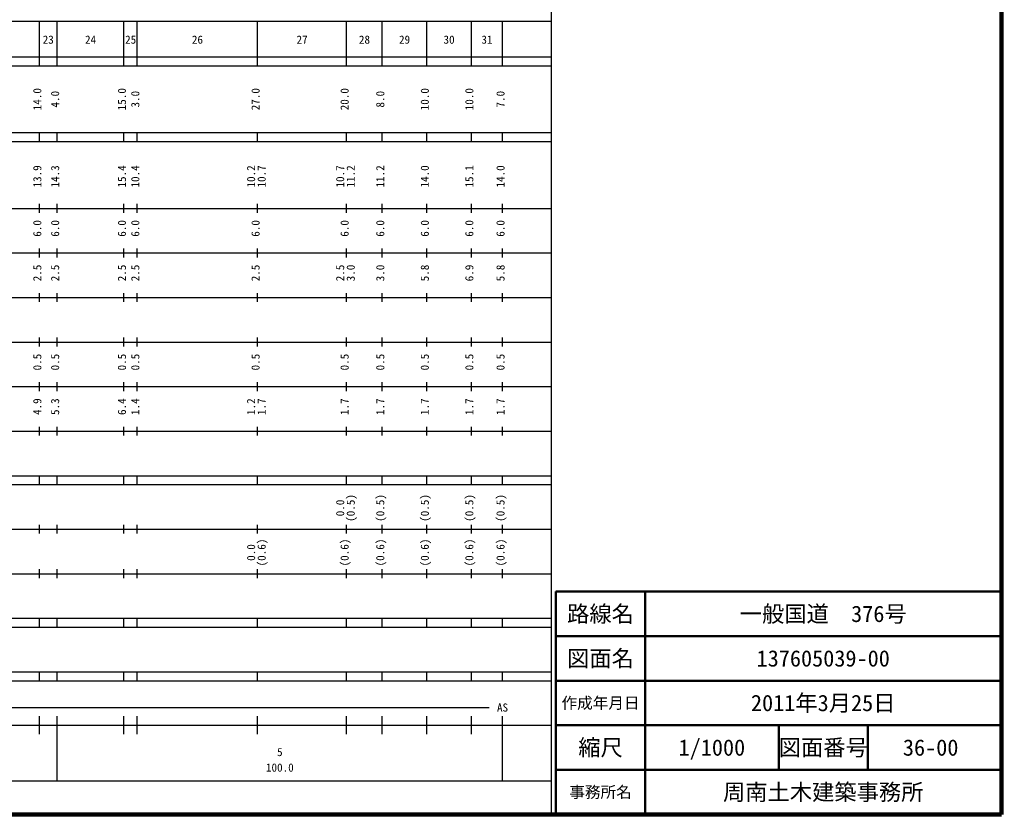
# Model space of a CAD drawing. Units: millimetres on the paper, enlarged 1000 times. Extents: x 40000 to 680000, y 20000 to 380000.
# Drawn here: x 459574 to 680000, y 20000 to 198357 of the extents above; entities that cross this region are included whole.
import ezdxf
from ezdxf.enums import TextEntityAlignment as Align

# ---------------------------------------------------------------- set-up
doc = ezdxf.new("R2010")
doc.units = ezdxf.units.MM
doc.header["$LTSCALE"] = 1000
for name, color, linetype, lineweight in [('M-TTL', 2, 'Continuous', 140), ('M-TTL-BAND', 7, 'Continuous', 25), ('M-TTL-FRAM', 2, 'Continuous', 50), ('M-TTL-LINE', 7, 'Continuous', 50)]:
    doc.layers.add(name, color=color, linetype=linetype, lineweight=lineweight)
doc.layers.add('M-TTL-TXT', color=7, linetype='Continuous')
doc.styles.add('ＭＳ ゴシック', font='')
doc.styles.get('ＭＳ ゴシック').set_extended_font_data('MS Gothic')

msp = doc.modelspace()

# ---------------------------------------------------------------- linework, layer by layer
at = {"layer": 'M-TTL'}
for p, q in [((680000, 20000), (680000, 380000)), ((40000, 20000), (680000, 20000))]:
    msp.add_line(p, q, dxfattribs=at)
at = {"layer": 'M-TTL-BAND'}
for p, q in [((579000, 20000), (579000, 370000)), ((68000, 198000), (579000, 198000)), ((464000, 188000), (464000, 198000)), ((468000, 188000), (468000, 198000)), ((483000, 188000), (483000, 198000)), ((486000, 188000), (486000, 198000)), ((513000, 188000), (513000, 198000)), ((533000, 188000), (533000, 198000)), ((541000, 188000), (541000, 198000)), ((551000, 188000), (551000, 198000)), ((561000, 188000), (561000, 198000)), ((568000, 188000), (568000, 198000)), ((40000, 190000), (579000, 190000)), ((40000, 188000), (579000, 188000)), ((40000, 173000), (579000, 173000)), ((464000, 171000), (464000, 173000)), ((468000, 171000), (468000, 173000)), ((483000, 171000), (483000, 173000)), ((486000, 171000), (486000, 173000)), ((513000, 171000), (513000, 173000)), ((533000, 171000), (533000, 173000)), ((541000, 171000), (541000, 173000)), ((551000, 171000), (551000, 173000)), ((561000, 171000), (561000, 173000)), ((568000, 171000), (568000, 173000)), ((40000, 171000), (579000, 171000)), ((464000, 155000), (464000, 157000)), ((468000, 155000), (468000, 157000)), ((483000, 155000), (483000, 157000)), ((486000, 155000), (486000, 157000)), ((513000, 155000), (513000, 157000)), ((533000, 155000), (533000, 157000)), ((541000, 155000), (541000, 157000)), ((551000, 155000), (551000, 157000)), ((561000, 155000), (561000, 157000)), ((568000, 155000), (568000, 157000)), ((40000, 156000), (579000, 156000)), ((46000, 146000), (579000, 146000)), ((464000, 145000), (464000, 147000)), ((468000, 145000), (468000, 147000)), ((483000, 145000), (483000, 147000)), ((486000, 145000), (486000, 147000)), ((513000, 145000), (513000, 147000)), ((533000, 145000), (533000, 147000)), ((541000, 145000), (541000, 147000)), ((551000, 145000), (551000, 147000)), ((561000, 145000), (561000, 147000)), ((568000, 145000), (568000, 147000)), ((464000, 135000), (464000, 137000)), ((468000, 135000), (468000, 137000)), ((483000, 135000), (483000, 137000)), ((486000, 135000), (486000, 137000)), ((513000, 135000), (513000, 137000)), ((533000, 135000), (533000, 137000)), ((541000, 135000), (541000, 137000)), ((551000, 135000), (551000, 137000)), ((561000, 135000), (561000, 137000)), ((568000, 135000), (568000, 137000)), ((52000, 136000), (579000, 136000)), ((46000, 126000), (579000, 126000)), ((464000, 125000), (464000, 127000)), ((468000, 125000), (468000, 127000)), ((483000, 125000), (483000, 127000)), ((486000, 125000), (486000, 127000)), ((513000, 125000), (513000, 127000)), ((533000, 125000), (533000, 127000)), ((541000, 125000), (541000, 127000)), ((551000, 125000), (551000, 127000)), ((561000, 125000), (561000, 127000)), ((568000, 125000), (568000, 127000)), ((464000, 115000), (464000, 117000)), ((468000, 115000), (468000, 117000)), ((483000, 115000), (483000, 117000)), ((486000, 115000), (486000, 117000)), ((513000, 115000), (513000, 117000)), ((533000, 115000), (533000, 117000)), ((541000, 115000), (541000, 117000)), ((551000, 115000), (551000, 117000)), ((561000, 115000), (561000, 117000)), ((568000, 115000), (568000, 117000)), ((52000, 116000), (579000, 116000)), ((46000, 106000), (579000, 106000)), ((464000, 105000), (464000, 107000)), ((468000, 105000), (468000, 107000)), ((483000, 105000), (483000, 107000)), ((486000, 105000), (486000, 107000)), ((513000, 105000), (513000, 107000)), ((533000, 105000), (533000, 107000)), ((541000, 105000), (541000, 107000)), ((551000, 105000), (551000, 107000)), ((561000, 105000), (561000, 107000)), ((568000, 105000), (568000, 107000)), ((40000, 96000), (579000, 96000)), ((464000, 94000), (464000, 96000)), ((468000, 94000), (468000, 96000)), ((483000, 94000), (483000, 96000)), ((486000, 94000), (486000, 96000)), ((513000, 94000), (513000, 96000)), ((533000, 94000), (533000, 96000)), ((541000, 94000), (541000, 96000)), ((551000, 94000), (551000, 96000)), ((561000, 94000), (561000, 96000)), ((568000, 94000), (568000, 96000)), ((40000, 94000), (579000, 94000)), ((49000, 84000), (579000, 84000)), ((464000, 83000), (464000, 85000)), ((468000, 83000), (468000, 85000)), ((483000, 83000), (483000, 85000)), ((486000, 83000), (486000, 85000)), ((513000, 83000), (513000, 85000)), ((533000, 83000), (533000, 85000)), ((541000, 83000), (541000, 85000)), ((551000, 83000), (551000, 85000)), ((561000, 83000), (561000, 85000)), ((568000, 83000), (568000, 85000)), ((464000, 73000), (464000, 75000)), ((468000, 73000), (468000, 75000)), ((483000, 73000), (483000, 75000)), ((486000, 73000), (486000, 75000)), ((513000, 73000), (513000, 75000)), ((533000, 73000), (533000, 75000)), ((541000, 73000), (541000, 75000)), ((551000, 73000), (551000, 75000)), ((561000, 73000), (561000, 75000)), ((568000, 73000), (568000, 75000)), ((40000, 74000), (579000, 74000)), ((40000, 64000), (579000, 64000)), ((464000, 62000), (464000, 64000)), ((468000, 62000), (468000, 64000)), ((483000, 62000), (483000, 64000)), ((486000, 62000), (486000, 64000)), ((513000, 62000), (513000, 64000)), ((533000, 62000), (533000, 64000)), ((541000, 62000), (541000, 64000)), ((551000, 62000), (551000, 64000)), ((561000, 62000), (561000, 64000)), ((568000, 62000), (568000, 64000)), ((40000, 62000), (579000, 62000)), ((40000, 52000), (579000, 52000)), ((464000, 50000), (464000, 52000)), ((468000, 50000), (468000, 52000)), ((483000, 50000), (483000, 52000)), ((486000, 50000), (486000, 52000)), ((513000, 50000), (513000, 52000)), ((533000, 50000), (533000, 52000)), ((541000, 50000), (541000, 52000)), ((551000, 50000), (551000, 52000)), ((561000, 50000), (561000, 52000)), ((568000, 50000), (568000, 52000)), ((40000, 50000), (579000, 50000)), ((71000, 44000), (565000, 44000)), ((464000, 38000), (464000, 42000)), ((468000, 27500), (468000, 42000)), ((483000, 38000), (483000, 42000)), ((486000, 38000), (486000, 42000)), ((513000, 38000), (513000, 42000)), ((533000, 38000), (533000, 42000)), ((541000, 38000), (541000, 42000)), ((551000, 38000), (551000, 42000)), ((561000, 38000), (561000, 42000)), ((568000, 27500), (568000, 42000)), ((40000, 40000), (579000, 40000)), ((68000, 27500), (579000, 27500))]:
    msp.add_line(p, q, dxfattribs=at)
at = {"layer": 'M-TTL-FRAM'}
for p, q in [((680000, 70000), (580000, 70000)), ((580000, 70000), (580000, 20000))]:
    msp.add_line(p, q, dxfattribs=at)
at = {"layer": 'M-TTL-LINE'}
for p, q in [((600000, 70000), (600000, 20000)), ((680000, 60000), (580000, 60000)), ((680000, 50000), (580000, 50000)), ((680000, 40000), (580000, 40000)), ((630000, 40000), (630000, 30000)), ((650000, 40000), (650000, 30000)), ((680000, 30000), (580000, 30000))]:
    msp.add_line(p, q, dxfattribs=at)

# ---------------------------------------------------------------- texts
at = {"layer": 'M-TTL-BAND', "style": 'ＭＳ ゴシック'}
for s, p in [('23', (466000, 192405)), ('24', (475500, 192405)), ('25', (484500, 192405)), ('26', (499500, 192405)), ('27', (523000, 192405)), ('28', (537000, 192405)), ('29', (546000, 192405)), ('30', (556000, 192405)), ('31', (564500, 192405)), ('AS', (568000, 42500)), ('5', (518000, 32523)), ('100.0', (518000, 29033))]:
    msp.add_text(s, height=1833, dxfattribs=at).set_placement(p, align=Align.BOTTOM_CENTER)
for s, p in [('14.0', (465000, 180500)), ('4.0', (469000, 180500)), ('15.0', (484000, 180500)), ('3.0', (487000, 180500)), ('27.0', (514000, 180500)), ('20.0', (534000, 180500)), ('8.0', (542000, 180500)), ('10.0', (552000, 180500)), ('10.0', (562000, 180500)), ('7.0', (569000, 180500)), ('13.9', (465000, 163174)), ('14.3', (469000, 163174)), ('15.4', (484000, 163174)), ('10.4', (487000, 163174)), ('10.2', (513000, 163174)), ('10.7', (515370, 163174)), ('10.7', (533000, 163174)), ('11.2', (535370, 163174)), ('11.2', (542000, 163174)), ('14.0', (552000, 163174)), ('15.1', (562000, 163174)), ('14.0', (569000, 163174)), ('6.0', (465000, 151500)), ('6.0', (469000, 151500)), ('6.0', (484000, 151500)), ('6.0', (487000, 151500)), ('6.0', (514000, 151500)), ('6.0', (534000, 151500)), ('6.0', (542000, 151500)), ('6.0', (552000, 151500)), ('6.0', (562000, 151500)), ('6.0', (569000, 151500)), ('2.5', (465000, 141500)), ('2.5', (469000, 141500)), ('2.5', (484000, 141500)), ('2.5', (487000, 141500)), ('2.5', (514000, 141500)), ('2.5', (533000, 141500)), ('3.0', (535370, 141500)), ('3.0', (542000, 141500)), ('5.8', (552000, 141500)), ('6.9', (562000, 141500)), ('5.8', (569000, 141500)), ('0.5', (465000, 121500)), ('0.5', (469000, 121500)), ('0.5', (484000, 121500)), ('0.5', (487000, 121500)), ('0.5', (514000, 121500)), ('0.5', (534000, 121500)), ('0.5', (542000, 121500)), ('0.5', (552000, 121500)), ('0.5', (562000, 121500)), ('0.5', (569000, 121500)), ('4.9', (465000, 111500)), ('5.3', (469000, 111500)), ('6.4', (484000, 111500)), ('1.4', (487000, 111500)), ('1.2', (513000, 111500)), ('1.7', (515370, 111500)), ('1.7', (534000, 111500)), ('1.7', (542000, 111500)), ('1.7', (552000, 111500)), ('1.7', (562000, 111500)), ('1.7', (569000, 111500)), ('0.0', (533000, 88764)), ('(0.5)', (535370, 88764)), ('(0.5)', (542000, 88764)), ('(0.5)', (552000, 88764)), ('(0.5)', (562000, 88764)), ('(0.5)', (569000, 88764)), ('0.0', (513000, 78764)), ('(0.6)', (515370, 78764)), ('(0.6)', (534000, 78764)), ('(0.6)', (542000, 78764)), ('(0.6)', (552000, 78764)), ('(0.6)', (562000, 78764)), ('(0.6)', (569000, 78764))]:
    msp.add_text(s, height=1833, rotation=90, dxfattribs=at).set_placement(p, align=Align.BOTTOM_CENTER)
at = {"layer": 'M-TTL-TXT', "style": 'ＭＳ ゴシック'}
for s, height, p in [('路線名', 3666, (590000, 65000)), ('路線名', 3666, (590000, 65000)), ('一般国道\u3000376号', 3666, (640000, 65000)), ('図面名', 3666, (590000, 55000)), ('図面名', 3666, (590000, 55000)), ('137605039-00', 3666, (640000, 55000)), ('作成年月日', 2566, (590000, 45000)), ('作成年月日', 2566, (590000, 45000)), ('2011年3月25日', 3666, (640000, 45000)), ('縮尺', 3666, (590000, 35000)), ('縮尺', 3666, (590000, 35000)), ('1/1000', 3666, (615000, 35000)), ('図面番号', 3666, (640000, 35000)), ('図面番号', 3666, (640000, 35000)), ('36-00', 3666, (664125, 35000)), ('事務所名', 2566, (590000, 25000)), ('事務所名', 2566, (590000, 25000)), ('周南土木建築事務所', 3666, (640000, 25000))]:
    msp.add_text(s, height=height, dxfattribs=at).set_placement(p, align=Align.MIDDLE_CENTER)

doc.saveas('drawing.dxf')
